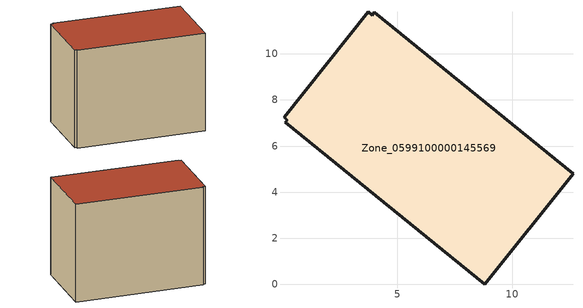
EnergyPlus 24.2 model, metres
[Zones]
Zone_0599100000145569
 floor ground (C_G): 12.63,4.8 8.8,0 0.14,7.03 0.22,7.12 0.08,7.24 3.73,11.83 3.91,11.68 4,11.8 z0.47
 wall outside (C_F): 0.22,7.12 0.14,7.03 8.8,0 12.63,4.8 4,11.8 3.91,11.68 3.73,11.83 0.08,7.24 0.22,7.12 z0.47:9.2
 roof outside (C_R): 3.91,11.68 3.73,11.83 0.08,7.24 0.22,7.12 0.14,7.03 8.8,0 12.63,4.8 4,11.8 z9.2
[BUILDING]
Pand.0599100000145569: North Axis=0; Terrain=City; Loads Convergence Tolerance Value=0.04; Temperature Convergence Tolerance Value=0.4; Solar Distribution=FullExterior; Maximum Number of Warmup Days=25; Minimum Number of Warmup Days=1
[Site:Location]
Rotterdam.The.Hague.AP_ZH_NLD Design_Conditions: Latitude=51.96; Longitude=4.45; Time Zone=1; Elevation=-4.5
[SITE:GROUNDTEMPERATURE:BUILDINGSURFACE]
18, 18, 18, 18, 18, 18, 18, 18, 18, 18, 18, 18
[MATERIAL] Thermal Absorptance=0.9; Solar Absorptance=0.7; Visible Absorptance=0.7
Name | Roughness | Thickness | Conductivity | Density | Specific Heat
G.TI.1946-1964 | MediumSmooth | 0.15 | 1 | 540 | 1210
F.TI.1946-1964 | Rough | 0.3 | 0.857143 | 1920 | 840
R.TI.1946-1964 | MediumRough | 0.2 | 0.277778 | 1500 | 1000
[CONSTRUCTION]
C_G: G.TI.1946-1964
C_F: F.TI.1946-1964
C_R: R.TI.1946-1964
[ZONE]
Zone_0599100000145569: Type=1; Multiplier=1; Ceiling Height=Autocalculate; Volume=Autocalculate; Floor Area=autocalculate; Part of Total Floor Area=Yes
[ZONEINFILTRATION:DESIGNFLOWRATE]
Infil_Zone_0599100000145569: Zone or ZoneList or Space or SpaceList=Zone_0599100000145569; Schedule=AlwaysOn; Design Flow Rate Calculation Method=Flow/Area; Flow Rate per Floor Area=0.003; Constant Term Coefficient=1; Temperature Term Coefficient=0; Velocity Term Coefficient=0; Velocity Squared Term Coefficient=0
[HVACTEMPLATE:ZONE:IDEALLOADSAIRSYSTEM]
Zone_0599100000145569: Maximum Heating Supply Air Temperature=50; Minimum Cooling Supply Air Temperature=13; Maximum Heating Supply Air Humidity Ratio=0.0156; Minimum Cooling Supply Air Humidity Ratio=0.0077; Heating Limit=NoLimit; Cooling Limit=NoLimit; Dehumidification Control Type=ConstantSensibleHeatRatio; Cooling Sensible Heat Ratio=0.7; Dehumidification Setpoint=60; Humidification Control Type=None; Humidification Setpoint=30; Outdoor Air Method=None; Outdoor Air Flow Rate per Person=0.00944; Outdoor Air Flow Rate per Zone Floor Area=0; Outdoor Air Flow Rate per Zone=0; Demand Controlled Ventilation Type=None; Outdoor Air Economizer Type=NoEconomizer; Heat Recovery Type=None; Sensible Heat Recovery Effectiveness=0.7; Latent Heat Recovery Effectiveness=0.65
[ZONECONTROL:THERMOSTAT]
ThermostatControl_Zone_0599100000145569: Zone or ZoneList=Zone_0599100000145569; Control Type Schedule=DualSetpointControlType; Control 1=Thermostat_Zone_0599100000145569; Temperature Difference Between Cutout And Setpoint=0
[THERMOSTATSETPOINT:DUALSETPOINT]
Thermostat_Zone_0599100000145569: Heating Setpoint Temperature Schedule=HeatingSetpoint_Zone_0599100000145569; Cooling Setpoint Temperature Schedule=CoolingSetpoint_Zone_0599100000145569
[SCHEDULE:COMPACT]
HeatingSetpoint_Zone_0599100000145569: Through: 12/31, For: AllDays, Until: 24:00, 21
CoolingSetpoint_Zone_0599100000145569: Through: 12/31, For: AllDays, Until: 24:00, 24
DualSetpointControlType: Through: 12/31, For: AllDays, Until: 24:00, 4
AlwaysOn: Through: 12/31, For: AllDays, Until: 24:00, 1
